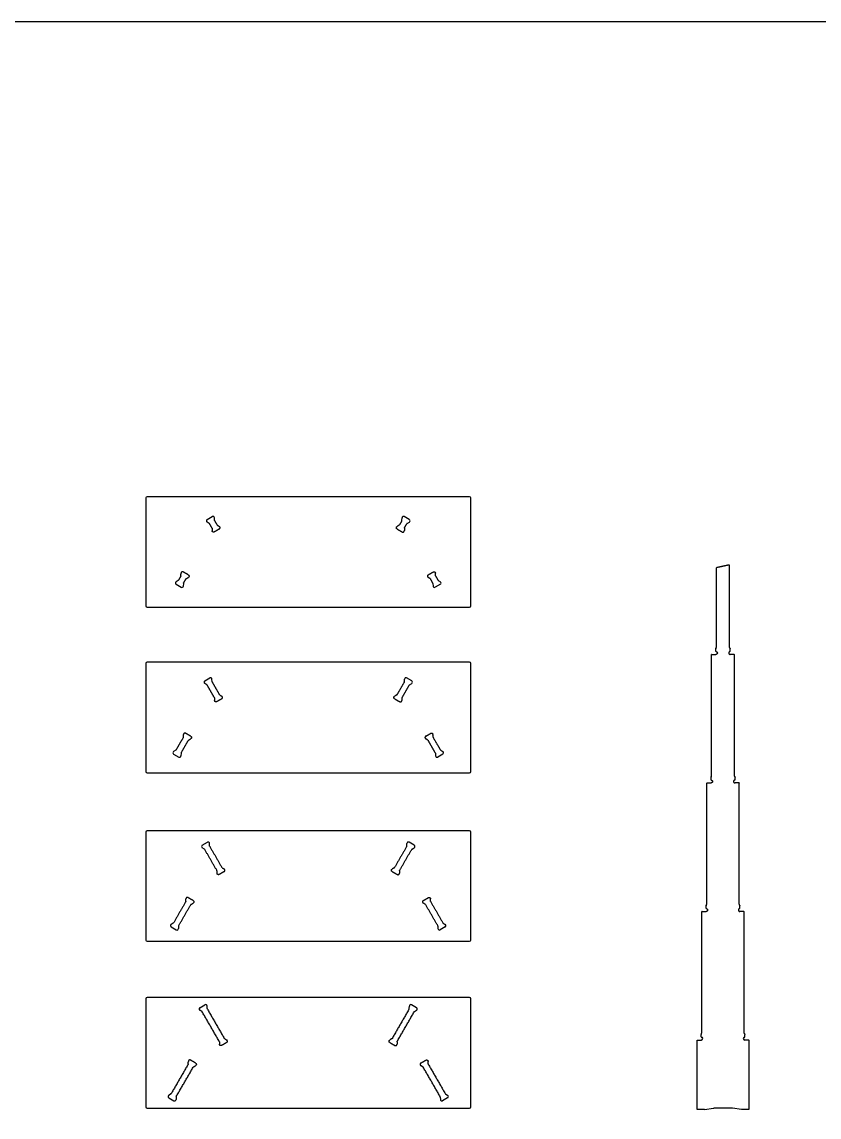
# Model space of a CAD drawing. Header units: millimetres. Extents: x -2942 to 5040, y -3942 to 2675.
# Drawn here: x -489 to 1964, y -695 to 2675 of the extents above; entities that cross this region are included whole.
import ezdxf

# ---------------------------------------------------------------- set-up
doc = ezdxf.new("R2010")
doc.units = ezdxf.units.MM
doc.header["$MEASUREMENT"] = 0
doc.layers.add('Default', color=18, linetype='Continuous', true_color=0x000000)
doc.layers.add('Layer 02', color=1, linetype='Continuous', true_color=0xff0000)

msp = doc.modelspace()

# ---------------------------------------------------------------- linework, layer by layer
at = {"layer": 'Default'}
for p, q in [((1611.4, -671.2, -2.9), (1639, -667.2, -2.9)), ((1724.7, -671.2, -2.9), (1697.1, -667.2, -2.9))]:
    msp.add_line(p, q, dxfattribs=at)
for points in [[(887.8, 1214), (-104.2, 1214)], [(-108.2, 1210), (-108.2, 878)], [(891.8, 878), (891.8, 1210)], [(80.8, 1143.6), (96.4, 1152.6)], [(103.5, 1141.1), (103.2, 1148.9)], [(680.1, 1141.1), (680.4, 1148.9)], [(702.7, 1143.6), (687.1, 1152.6)], [(87.3, 1131.7), (80.7, 1135.9)], [(696.2, 1131.7), (702.9, 1135.9)], [(-8.3, 956.2), (-14.9, 952)], [(-14.8, 944.3), (0.8, 935.3)], [(7.9, 946.9), (7.5, 939)], [(775.7, 946.9), (776, 939)], [(798.3, 944.3), (782.8, 935.3)], [(791.9, 956.2), (798.5, 952)], [(-104.2, 874), (887.8, 874)], [(-108.2, 700.5), (-108.2, 368.5)], [(887.8, 704.5), (-104.2, 704.5)], [(891.8, 368.5), (891.8, 700.5)], [(73.3, 647.2), (88.9, 656.2)], [(96, 644.6), (95.7, 652.5)], [(687.6, 644.6), (687.9, 652.5)], [(710.2, 647.2), (694.6, 656.2)], [(79.8, 635.3), (73.2, 639.5)], [(703.7, 635.3), (710.4, 639.5)], [(-15.8, 433.8), (-22.4, 429.6)], [(-22.3, 421.9), (-6.7, 412.9)], [(0.4, 424.4), (0, 416.6)], [(783.2, 424.4), (783.5, 416.6)], [(805.8, 421.9), (790.3, 412.9)], [(799.4, 433.8), (806, 429.6)], [(-104.2, 364.5), (887.8, 364.5)], [(-108.2, 181.9), (-108.2, -150.1)], [(887.8, 185.9), (-104.2, 185.9)], [(891.8, -150.1), (891.8, 181.9)], [(65.8, 141.6), (81.4, 150.6)], [(88.5, 139), (88.2, 146.8)], [(695.1, 139), (695.4, 146.8)], [(717.7, 141.6), (702.1, 150.6)], [(72.3, 129.7), (65.7, 133.9)], [(711.2, 129.7), (717.9, 133.9)], [(-23.3, -97.8), (-29.9, -102)], [(806.9, -97.8), (813.5, -102)], [(-29.8, -109.7), (-14.2, -118.7)], [(-7.1, -107.2), (-7.5, -115)], [(790.7, -107.2), (791, -115)], [(813.3, -109.7), (797.8, -118.7)], [(-104.2, -154.1), (887.8, -154.1)], [(-108.2, -331.1), (-108.2, -663.1)], [(887.8, -327.1), (-104.2, -327.1)], [(891.8, -663.1), (891.8, -331.1)], [(64.8, -370.4), (58.2, -366.2)], [(58.3, -358.5), (73.9, -349.5)], [(81, -361), (80.7, -353.2)], [(702.6, -361), (702.9, -353.2)], [(725.2, -358.5), (709.6, -349.5)], [(718.7, -370.4), (725.4, -366.2)], [(-30.8, -623.8), (-37.4, -628)], [(-37.3, -635.7), (-21.7, -644.7)], [(-14.6, -633.2), (-15, -641)], [(798.2, -633.2), (798.5, -641)], [(820.8, -635.7), (805.3, -644.7)], [(814.4, -623.8), (821, -628)], [(-104.2, -667.1), (887.8, -667.1)]]:
    msp.add_lwpolyline(points, dxfattribs=at)
for centre, radius, start, end in [((-104.2, 1210, -2.9), 4, 90, 180), ((887.8, 1210, -2.9), 4, 360, 90), ((98.7, 1148.7, -2.9), 4.5, 2.3722, 120), ((684.9, 1148.7, -2.9), 4.5, 60, 177.6278), ((83.1, 1139.7, -2.9), 4.5, 120, 237.6278), ((85.7, 1129.2, -2.9), 3, 30, 57.6278), ((106.5, 1141.2, -2.9), 3, 182.3722, 210), ((677.1, 1141.2, -2.9), 3, 330, 357.6278), ((697.8, 1129.2, -2.9), 3, 122.3722, 150), ((700.5, 1139.7, -2.9), 4.5, 302.3722, 60), ((1649.1, 994.9, -2.9), 1, 101.9172, 180), ((1687.1, 1002.9, -2.9), 1, 0, 101.9172), ((-12.5, 948.2, -2.9), 4.5, 122.3722, 240), ((-9.9, 958.7, -2.9), 3, 302.3722, 330), ((10.9, 946.7, -2.9), 3, 150, 177.6278), ((772.7, 946.7, -2.9), 3, 2.3722, 30), ((793.5, 958.7, -2.9), 3, 210, 237.6278), ((796.1, 948.2, -2.9), 4.5, 300, 57.6278), ((3.1, 939.2, -2.9), 4.5, 240, 357.6278), ((780.5, 939.2, -2.9), 4.5, 182.3722, 300), ((-104.2, 878, -2.9), 4, 180, 270), ((887.8, 878, -2.9), 4, 270, 0), ((-104.2, 700.5, -2.9), 4, 90, 180), ((887.8, 700.5, -2.9), 4, 360, 90), ((75.6, 643.3, -2.9), 4.5, 120, 237.6278), ((91.2, 652.3, -2.9), 4.5, 2.3722, 120), ((99, 644.7, -2.9), 3, 182.3722, 210), ((684.6, 644.7, -2.9), 3, 330, 357.6278), ((692.4, 652.3, -2.9), 4.5, 60, 177.6278), ((708, 643.3, -2.9), 4.5, 302.3722, 60), ((78.2, 632.7, -2.9), 3, 30, 57.6278), ((705.3, 632.7, -2.9), 3, 122.3722, 150), ((-20, 425.8, -2.9), 4.5, 122.3722, 240), ((-17.4, 436.3, -2.9), 3, 302.3722, 330), ((-4.4, 416.8, -2.9), 4.5, 240, 357.6278), ((3.4, 424.3, -2.9), 3, 150, 177.6278), ((780.2, 424.3, -2.9), 3, 2.3722, 30), ((788, 416.8, -2.9), 4.5, 182.3722, 300), ((801, 436.3, -2.9), 3, 210, 237.6278), ((803.6, 425.8, -2.9), 4.5, 300, 57.6278), ((-104.2, 368.5, -2.9), 4, 180, 270), ((887.8, 368.5, -2.9), 4, 270, 0), ((-104.2, 181.9, -2.9), 4, 90, 180), ((887.8, 181.9, -2.9), 4, 360, 90), ((68.1, 137.7, -2.9), 4.5, 120, 237.6278), ((83.7, 146.7, -2.9), 4.5, 2.3722, 120), ((91.5, 139.1, -2.9), 3, 182.3722, 210), ((692.1, 139.1, -2.9), 3, 330, 357.6278), ((699.9, 146.7, -2.9), 4.5, 60, 177.6278), ((715.5, 137.7, -2.9), 4.5, 302.3722, 60), ((70.7, 127.1, -2.9), 3, 30, 57.6278), ((712.8, 127.1, -2.9), 3, 122.3722, 150), ((-24.9, -95.3, -2.9), 3, 302.3722, 330), ((808.5, -95.3, -2.9), 3, 210, 237.6278), ((-27.5, -105.8, -2.9), 4.5, 122.3722, 240), ((-11.9, -114.8, -2.9), 4.5, 240, 357.6278), ((-4.1, -107.3, -2.9), 3, 150, 177.6278), ((787.7, -107.3, -2.9), 3, 2.3722, 30), ((795.5, -114.8, -2.9), 4.5, 182.3722, 300), ((811.1, -105.8, -2.9), 4.5, 300, 57.6278), ((-104.2, -150.1, -2.9), 4, 180, 270), ((887.8, -150.1, -2.9), 4, 270, 0), ((-104.2, -331.1, -2.9), 4, 90, 180), ((887.8, -331.1, -2.9), 4, 360, 90), ((60.6, -362.4, -2.9), 4.5, 120, 237.6278), ((63.2, -372.9, -2.9), 3, 30, 57.6278), ((76.2, -353.4, -2.9), 4.5, 2.3722, 120), ((84, -360.9, -2.9), 3, 182.3722, 210), ((699.6, -360.9, -2.9), 3, 330, 357.6278), ((707.4, -353.4, -2.9), 4.5, 60, 177.6278), ((720.3, -372.9, -2.9), 3, 122.3722, 150), ((723, -362.4, -2.9), 4.5, 302.3722, 60), ((1601.6, -448.3, -2.9), 0.5, 180, 264.4944), ((1601.1, -453.3, -2.9), 4.5, 270, 84.4944), ((1735, -453.3, -2.9), 4.5, 95.5056, 270), ((1734.6, -448.3, -2.9), 0.5, 275.5056, 0), ((-35, -631.8, -2.9), 4.5, 122.3722, 240), ((-32.4, -621.3, -2.9), 3, 302.3722, 330), ((-11.6, -633.3, -2.9), 3, 150, 177.6278), ((795.2, -633.3, -2.9), 3, 2.3722, 30), ((816, -621.3, -2.9), 3, 210, 237.6278), ((818.6, -631.8, -2.9), 4.5, 300, 57.6278), ((-104.2, -663.1, -2.9), 4, 180, 270), ((-19.4, -640.8, -2.9), 4.5, 240, 357.6278), ((803, -640.8, -2.9), 4.5, 182.3722, 300), ((887.8, -663.1, -2.9), 4, 270, 0)]:
    msp.add_arc(centre, radius, start, end, dxfattribs=at)
for points in [[(95.4, 1118.5, -2.9), (91.8, 1124.6, -2.9), (88.3, 1130.7, -2.9)], [(95.8, 1117.1, -2.9), (95.9, 1113.2, -2.9), (96.1, 1109.2, -2.9)], [(118.4, 1114.5, -2.9), (110.6, 1110, -2.9), (102.8, 1105.5, -2.9)], [(103.9, 1139.7, -2.9), (107.4, 1133.6, -2.9), (111, 1127.5, -2.9)], [(112, 1126.4, -2.9), (115.3, 1124.3, -2.9), (118.6, 1122.2, -2.9)], [(671.6, 1126.4, -2.9), (668.3, 1124.3, -2.9), (665, 1122.2, -2.9)], [(665.1, 1114.5, -2.9), (672.9, 1110, -2.9), (680.7, 1105.5, -2.9)], [(679.7, 1139.7, -2.9), (676.1, 1133.6, -2.9), (672.6, 1127.5, -2.9)], [(687.8, 1117.1, -2.9), (687.6, 1113.2, -2.9), (687.5, 1109.2, -2.9)], [(688.2, 1118.5, -2.9), (691.7, 1124.6, -2.9), (695.2, 1130.7, -2.9)], [(0.1, 970.8, -2.9), (0.3, 974.8, -2.9), (0.5, 978.7, -2.9)], [(22.8, 973.4, -2.9), (15, 977.9, -2.9), (7.2, 982.4, -2.9)], [(760.8, 973.4, -2.9), (768.6, 977.9, -2.9), (776.3, 982.4, -2.9)], [(783.4, 970.8, -2.9), (783.3, 974.8, -2.9), (783.1, 978.7, -2.9)], [(1648.1, 751.8, -2.9), (1648.1, 873.3, -2.9), (1648.1, 994.9, -2.9)], [(1686.9, 1003.9, -2.9), (1667.9, 999.8, -2.9), (1648.9, 995.8, -2.9)], [(1688.1, 751.8, -2.9), (1688.1, 877.3, -2.9), (1688.1, 1002.9, -2.9)], [(-0.3, 969.5, -2.9), (-3.8, 963.4, -2.9), (-7.3, 957.2, -2.9)], [(8.3, 948.2, -2.9), (11.8, 954.4, -2.9), (15.3, 960.5, -2.9)], [(16.3, 961.5, -2.9), (19.6, 963.6, -2.9), (23, 965.7, -2.9)], [(767.2, 961.5, -2.9), (763.9, 963.6, -2.9), (760.6, 965.7, -2.9)], [(775.3, 948.2, -2.9), (771.8, 954.4, -2.9), (768.2, 960.5, -2.9)], [(783.8, 969.5, -2.9), (787.3, 963.4, -2.9), (790.9, 957.2, -2.9)], [(1646.1, 738.1, -2.9), (1646.1, 742.1, -2.9), (1646.1, 746, -2.9)], [(1646.3, 747.3, -2.9), (1647, 748.8, -2.9), (1647.7, 750.3, -2.9)], [(1689.8, 747.3, -2.9), (1689.1, 748.8, -2.9), (1688.4, 750.3, -2.9)], [(1690.1, 738.1, -2.9), (1690.1, 742.1, -2.9), (1690.1, 746, -2.9)], [(1633.1, 727.7, -2.9), (1633.1, 727.9, -2.9), (1633.1, 728.2, -2.9)], [(1633.1, 356.3, -2.9), (1633.1, 542, -2.9), (1633.1, 727.7, -2.9)], [(1633.6, 728.7, -2.9), (1639.8, 728.7, -2.9), (1646.1, 728.7, -2.9)], [(1702.6, 728.7, -2.9), (1696.3, 728.7, -2.9), (1690, 728.7, -2.9)], [(1703.1, 727.7, -2.9), (1703.1, 727.9, -2.9), (1703.1, 728.2, -2.9)], [(1703.1, 356.3, -2.9), (1703.1, 542, -2.9), (1703.1, 727.7, -2.9)], [(96.4, 643.2, -2.9), (107.4, 624.1, -2.9), (118.5, 605, -2.9)], [(687.2, 643.2, -2.9), (676.1, 624.1, -2.9), (665.1, 605, -2.9)], [(102.9, 596, -2.9), (91.8, 615.1, -2.9), (80.8, 634.2, -2.9)], [(680.7, 596, -2.9), (691.7, 615.1, -2.9), (702.7, 634.2, -2.9)], [(103.3, 594.7, -2.9), (103.4, 590.7, -2.9), (103.6, 586.8, -2.9)], [(125.9, 592.1, -2.9), (118.1, 587.6, -2.9), (110.3, 583.1, -2.9)], [(119.5, 604, -2.9), (122.8, 601.9, -2.9), (126.1, 599.8, -2.9)], [(664.1, 604, -2.9), (660.8, 601.9, -2.9), (657.5, 599.8, -2.9)], [(657.6, 592.1, -2.9), (665.4, 587.6, -2.9), (673.2, 583.1, -2.9)], [(680.3, 594.7, -2.9), (680.1, 590.7, -2.9), (680, 586.8, -2.9)], [(7.2, 473, -2.9), (-3.8, 453.9, -2.9), (-14.8, 434.8, -2.9)], [(7.6, 474.4, -2.9), (7.8, 478.3, -2.9), (8, 482.2, -2.9)], [(30.3, 476.9, -2.9), (22.5, 481.4, -2.9), (14.7, 485.9, -2.9)], [(753.3, 476.9, -2.9), (761.1, 481.4, -2.9), (768.8, 485.9, -2.9)], [(775.9, 474.4, -2.9), (775.8, 478.3, -2.9), (775.6, 482.2, -2.9)], [(776.3, 473, -2.9), (787.3, 453.9, -2.9), (798.4, 434.8, -2.9)], [(0.8, 425.8, -2.9), (11.8, 444.9, -2.9), (22.8, 464, -2.9)], [(23.8, 465, -2.9), (27.1, 467.1, -2.9), (30.5, 469.3, -2.9)], [(759.7, 465, -2.9), (756.4, 467.1, -2.9), (753.1, 469.3, -2.9)], [(782.8, 425.8, -2.9), (771.8, 444.9, -2.9), (760.7, 464, -2.9)], [(1631.1, 342.7, -2.9), (1631.1, 346.6, -2.9), (1631.1, 350.5, -2.9)], [(1631.3, 351.8, -2.9), (1632, 353.3, -2.9), (1632.7, 354.8, -2.9)], [(1704.8, 351.8, -2.9), (1704.1, 353.3, -2.9), (1703.4, 354.8, -2.9)], [(1705.1, 342.7, -2.9), (1705.1, 346.6, -2.9), (1705.1, 350.5, -2.9)], [(1618.1, 332.2, -2.9), (1618.1, 332.4, -2.9), (1618.1, 332.7, -2.9)], [(1618.1, -39.2, -2.9), (1618.1, 146.5, -2.9), (1618.1, 332.2, -2.9)], [(1618.6, 333.2, -2.9), (1624.8, 333.2, -2.9), (1631.1, 333.2, -2.9)], [(1717.6, 333.2, -2.9), (1711.3, 333.2, -2.9), (1705, 333.2, -2.9)], [(1718.1, 332.2, -2.9), (1718.1, 332.4, -2.9), (1718.1, 332.7, -2.9)], [(1718.1, -39.2, -2.9), (1718.1, 146.5, -2.9), (1718.1, 332.2, -2.9)], [(88.9, 137.6, -2.9), (107.4, 105.5, -2.9), (126, 73.4, -2.9)], [(694.7, 137.6, -2.9), (676.1, 105.5, -2.9), (657.6, 73.4, -2.9)], [(110.4, 64.4, -2.9), (91.8, 96.5, -2.9), (73.3, 128.6, -2.9)], [(673.2, 64.4, -2.9), (691.7, 96.5, -2.9), (710.2, 128.6, -2.9)], [(127, 72.4, -2.9), (130.3, 70.3, -2.9), (133.6, 68.2, -2.9)], [(656.6, 72.4, -2.9), (653.3, 70.3, -2.9), (650, 68.2, -2.9)], [(110.8, 63.1, -2.9), (110.9, 59.1, -2.9), (111.1, 55.2, -2.9)], [(133.4, 60.5, -2.9), (125.6, 56, -2.9), (117.8, 51.5, -2.9)], [(650.1, 60.5, -2.9), (657.9, 56, -2.9), (665.7, 51.5, -2.9)], [(672.8, 63.1, -2.9), (672.6, 59.1, -2.9), (672.5, 55.2, -2.9)], [(14.7, -32.6, -2.9), (-3.8, -64.7, -2.9), (-22.3, -96.8, -2.9)], [(15.1, -31.2, -2.9), (15.3, -27.3, -2.9), (15.5, -23.4, -2.9)], [(37.8, -28.7, -2.9), (30, -24.2, -2.9), (22.2, -19.7, -2.9)], [(745.8, -28.7, -2.9), (753.6, -24.2, -2.9), (761.3, -19.7, -2.9)], [(768.4, -31.2, -2.9), (768.3, -27.3, -2.9), (768.1, -23.4, -2.9)], [(768.8, -32.6, -2.9), (787.3, -64.7, -2.9), (805.9, -96.8, -2.9)], [(-6.7, -105.8, -2.9), (11.8, -73.7, -2.9), (30.3, -41.6, -2.9)], [(31.3, -40.6, -2.9), (34.6, -38.5, -2.9), (38, -36.4, -2.9)], [(752.2, -40.6, -2.9), (748.9, -38.5, -2.9), (745.6, -36.4, -2.9)], [(790.3, -105.8, -2.9), (771.8, -73.7, -2.9), (753.2, -41.6, -2.9)], [(1603.1, -63.3, -2.9), (1603.1, -63, -2.9), (1603.1, -62.8, -2.9)], [(1603.1, -434.6, -2.9), (1603.1, -249, -2.9), (1603.1, -63.3, -2.9)], [(1603.6, -62.3, -2.9), (1609.8, -62.3, -2.9), (1616.1, -62.3, -2.9)], [(1616.1, -52.8, -2.9), (1616.1, -48.9, -2.9), (1616.1, -44.9, -2.9)], [(1616.3, -43.7, -2.9), (1617, -42.2, -2.9), (1617.7, -40.6, -2.9)], [(1719.8, -43.7, -2.9), (1719.1, -42.2, -2.9), (1718.4, -40.6, -2.9)], [(1732.6, -62.3, -2.9), (1726.3, -62.3, -2.9), (1720, -62.3, -2.9)], [(1720.1, -52.8, -2.9), (1720.1, -48.9, -2.9), (1720.1, -44.9, -2.9)], [(1733.1, -63.3, -2.9), (1733.1, -63, -2.9), (1733.1, -62.8, -2.9)], [(1733.1, -434.6, -2.9), (1733.1, -249, -2.9), (1733.1, -63.3, -2.9)], [(81.4, -362.4, -2.9), (107.4, -407.5, -2.9), (133.5, -452.6, -2.9)], [(702.2, -362.4, -2.9), (676.1, -407.5, -2.9), (650.1, -452.6, -2.9)], [(117.9, -461.6, -2.9), (91.8, -416.5, -2.9), (65.8, -371.4, -2.9)], [(665.7, -461.6, -2.9), (691.7, -416.5, -2.9), (717.7, -371.4, -2.9)], [(1601.3, -439.2, -2.9), (1602, -437.6, -2.9), (1602.7, -436.1, -2.9)], [(1734.8, -439.2, -2.9), (1734.1, -437.6, -2.9), (1733.4, -436.1, -2.9)], [(118.3, -463, -2.9), (118.4, -466.9, -2.9), (118.6, -470.8, -2.9)], [(140.9, -465.5, -2.9), (133.1, -470, -2.9), (125.3, -474.5, -2.9)], [(134.5, -453.6, -2.9), (137.8, -455.7, -2.9), (141.1, -457.8, -2.9)], [(649.1, -453.6, -2.9), (645.8, -455.7, -2.9), (642.5, -457.8, -2.9)], [(642.6, -465.5, -2.9), (650.4, -470, -2.9), (658.2, -474.5, -2.9)], [(665.3, -463, -2.9), (665.1, -466.9, -2.9), (665, -470.8, -2.9)], [(1588.1, -458.8, -2.9), (1588.1, -458.5, -2.9), (1588.1, -458.3, -2.9)], [(1588.1, -670.3, -2.9), (1588.1, -564.5, -2.9), (1588.1, -458.8, -2.9)], [(1588.6, -457.8, -2.9), (1594.8, -457.8, -2.9), (1601.1, -457.8, -2.9)], [(1601.1, -448.3, -2.9), (1601.1, -444.3, -2.9), (1601.1, -440.4, -2.9)], [(1747.6, -457.8, -2.9), (1741.3, -457.8, -2.9), (1735, -457.8, -2.9)], [(1735.1, -448.3, -2.9), (1735.1, -444.3, -2.9), (1735.1, -440.4, -2.9)], [(1748.1, -458.8, -2.9), (1748.1, -458.5, -2.9), (1748.1, -458.3, -2.9)], [(1748.1, -670.3, -2.9), (1748.1, -564.5, -2.9), (1748.1, -458.8, -2.9)], [(22.2, -532.6, -2.9), (-3.8, -577.7, -2.9), (-29.8, -622.8, -2.9)], [(22.6, -531.3, -2.9), (22.8, -527.3, -2.9), (23, -523.4, -2.9)], [(45.3, -528.7, -2.9), (37.5, -524.2, -2.9), (29.7, -519.7, -2.9)], [(38.8, -540.6, -2.9), (42.1, -538.5, -2.9), (45.5, -536.4, -2.9)], [(744.7, -540.6, -2.9), (741.4, -538.5, -2.9), (738.1, -536.4, -2.9)], [(738.3, -528.7, -2.9), (746.1, -524.2, -2.9), (753.8, -519.7, -2.9)], [(760.9, -531.3, -2.9), (760.8, -527.3, -2.9), (760.6, -523.4, -2.9)], [(761.3, -532.6, -2.9), (787.3, -577.7, -2.9), (813.4, -622.8, -2.9)], [(-14.2, -631.8, -2.9), (11.8, -586.7, -2.9), (37.8, -541.6, -2.9)], [(797.8, -631.8, -2.9), (771.8, -586.7, -2.9), (745.7, -541.6, -2.9)], [(1610.1, -671.3, -2.9), (1599.7, -671.3, -2.9), (1589.2, -671.3, -2.9)], [(1695.9, -667.1, -2.9), (1668.1, -667.1, -2.9), (1640.2, -667.1, -2.9)], [(1746.9, -671.3, -2.9), (1736.5, -671.3, -2.9), (1726, -671.3, -2.9)]]:
    msp.add_open_spline(points, degree=2, dxfattribs=at)
for points, weights in [([(95.8, 1117.1, -2.9), (95.7, 1117.8, -2.9), (95.4, 1118.5, -2.9)], [1, 0.971076313064, 1]), ([(112, 1126.4, -2.9), (111.3, 1126.8, -2.9), (111, 1127.5, -2.9)], [1, 0.971076313064, 1]), ([(671.6, 1126.4, -2.9), (672.2, 1126.8, -2.9), (672.6, 1127.5, -2.9)], [1, 0.971076313064, 1]), ([(687.8, 1117.1, -2.9), (687.8, 1117.8, -2.9), (688.2, 1118.5, -2.9)], [1, 0.971076313064, 1]), ([(0.1, 970.8, -2.9), (0.1, 970.1, -2.9), (-0.3, 969.5, -2.9)], [1, 0.971076313064, 1]), ([(16.3, 961.5, -2.9), (15.7, 961.1, -2.9), (15.3, 960.5, -2.9)], [1, 0.971076313064, 1]), ([(767.2, 961.5, -2.9), (767.9, 961.1, -2.9), (768.2, 960.5, -2.9)], [1, 0.971076313064, 1]), ([(783.4, 970.8, -2.9), (783.4, 970.1, -2.9), (783.8, 969.5, -2.9)], [1, 0.971076313064, 1]), ([(1646.3, 747.3, -2.9), (1646.1, 746.7, -2.9), (1646.1, 746, -2.9)], [1, 0.976880094867, 1]), ([(1647.7, 750.3, -2.9), (1648.1, 751, -2.9), (1648.1, 751.8, -2.9)], [1, 0.976880094867, 1]), ([(1688.4, 750.3, -2.9), (1688.1, 751, -2.9), (1688.1, 751.8, -2.9)], [1, 0.976880094867, 1]), ([(1689.8, 747.3, -2.9), (1690.1, 746.7, -2.9), (1690.1, 746, -2.9)], [1, 0.976880094867, 1]), ([(1633.6, 728.7, -2.9), (1633.1, 728.7, -2.9), (1633.1, 728.2, -2.9)], [1, 0.707106781186, 1]), ([(1646.5, 737.6, -2.9), (1646.1, 737.7, -2.9), (1646.1, 738.1, -2.9)], [1, 0.740250811239, 1]), ([(1689.6, 737.6, -2.9), (1690.1, 737.7, -2.9), (1690.1, 738.1, -2.9)], [1, 0.740250811239, 1]), ([(1702.6, 728.7, -2.9), (1703.1, 728.7, -2.9), (1703.1, 728.2, -2.9)], [1, 0.707106781186, 1]), ([(103.3, 594.7, -2.9), (103.2, 595.4, -2.9), (102.9, 596, -2.9)], [1, 0.971076313064, 1]), ([(119.5, 604, -2.9), (118.8, 604.4, -2.9), (118.5, 605, -2.9)], [1, 0.971076313064, 1]), ([(664.1, 604, -2.9), (664.7, 604.4, -2.9), (665.1, 605, -2.9)], [1, 0.971076313064, 1]), ([(680.3, 594.7, -2.9), (680.3, 595.4, -2.9), (680.7, 596, -2.9)], [1, 0.971076313064, 1]), ([(7.6, 474.4, -2.9), (7.6, 473.6, -2.9), (7.2, 473, -2.9)], [1, 0.971076313064, 1]), ([(775.9, 474.4, -2.9), (775.9, 473.6, -2.9), (776.3, 473, -2.9)], [1, 0.971076313064, 1]), ([(23.8, 465, -2.9), (23.2, 464.6, -2.9), (22.8, 464, -2.9)], [1, 0.971076313064, 1]), ([(759.7, 465, -2.9), (760.4, 464.6, -2.9), (760.7, 464, -2.9)], [1, 0.971076313064, 1]), ([(1631.3, 351.8, -2.9), (1631.1, 351.2, -2.9), (1631.1, 350.5, -2.9)], [1, 0.976880094867, 1]), ([(1631.5, 342.2, -2.9), (1631.1, 342.2, -2.9), (1631.1, 342.7, -2.9)], [1, 0.740250811239, 1]), ([(1632.7, 354.8, -2.9), (1633.1, 355.5, -2.9), (1633.1, 356.3, -2.9)], [1, 0.976880094867, 1]), ([(1703.4, 354.8, -2.9), (1703.1, 355.5, -2.9), (1703.1, 356.3, -2.9)], [1, 0.976880094867, 1]), ([(1704.6, 342.2, -2.9), (1705.1, 342.2, -2.9), (1705.1, 342.7, -2.9)], [1, 0.740250811239, 1]), ([(1704.8, 351.8, -2.9), (1705.1, 351.2, -2.9), (1705.1, 350.5, -2.9)], [1, 0.976880094867, 1]), ([(1618.6, 333.2, -2.9), (1618.1, 333.2, -2.9), (1618.1, 332.7, -2.9)], [1, 0.707106781186, 1]), ([(1717.6, 333.2, -2.9), (1718.1, 333.2, -2.9), (1718.1, 332.7, -2.9)], [1, 0.707106781186, 1]), ([(127, 72.4, -2.9), (126.3, 72.8, -2.9), (126, 73.4, -2.9)], [1, 0.971076313064, 1]), ([(656.6, 72.4, -2.9), (657.2, 72.8, -2.9), (657.6, 73.4, -2.9)], [1, 0.971076313064, 1]), ([(110.8, 63.1, -2.9), (110.7, 63.8, -2.9), (110.4, 64.4, -2.9)], [1, 0.971076313064, 1]), ([(672.8, 63.1, -2.9), (672.8, 63.8, -2.9), (673.2, 64.4, -2.9)], [1, 0.971076313064, 1]), ([(15.1, -31.2, -2.9), (15.1, -32, -2.9), (14.7, -32.6, -2.9)], [1, 0.971076313064, 1]), ([(768.4, -31.2, -2.9), (768.4, -32, -2.9), (768.8, -32.6, -2.9)], [1, 0.971076313064, 1]), ([(31.3, -40.6, -2.9), (30.7, -41, -2.9), (30.3, -41.6, -2.9)], [1, 0.971076313064, 1]), ([(752.2, -40.6, -2.9), (752.9, -41, -2.9), (753.2, -41.6, -2.9)], [1, 0.971076313064, 1]), ([(1603.6, -62.3, -2.9), (1603.1, -62.3, -2.9), (1603.1, -62.8, -2.9)], [1, 0.707106781186, 1]), ([(1616.3, -43.7, -2.9), (1616.1, -44.3, -2.9), (1616.1, -44.9, -2.9)], [1, 0.976880094867, 1]), ([(1616.5, -53.3, -2.9), (1616.1, -53.3, -2.9), (1616.1, -52.8, -2.9)], [1, 0.740250811239, 1]), ([(1617.7, -40.6, -2.9), (1618.1, -39.9, -2.9), (1618.1, -39.2, -2.9)], [1, 0.976880094867, 1]), ([(1718.4, -40.6, -2.9), (1718.1, -39.9, -2.9), (1718.1, -39.2, -2.9)], [1, 0.976880094867, 1]), ([(1719.6, -53.3, -2.9), (1720.1, -53.3, -2.9), (1720.1, -52.8, -2.9)], [1, 0.740250811239, 1]), ([(1719.8, -43.7, -2.9), (1720.1, -44.3, -2.9), (1720.1, -44.9, -2.9)], [1, 0.976880094867, 1]), ([(1732.6, -62.3, -2.9), (1733.1, -62.3, -2.9), (1733.1, -62.8, -2.9)], [1, 0.707106781186, 1]), ([(1602.7, -436.1, -2.9), (1603.1, -435.4, -2.9), (1603.1, -434.6, -2.9)], [1, 0.976880094867, 1]), ([(1733.4, -436.1, -2.9), (1733.1, -435.4, -2.9), (1733.1, -434.6, -2.9)], [1, 0.976880094867, 1]), ([(118.3, -463, -2.9), (118.2, -462.2, -2.9), (117.9, -461.6, -2.9)], [1, 0.971076313064, 1]), ([(134.5, -453.6, -2.9), (133.8, -453.2, -2.9), (133.5, -452.6, -2.9)], [1, 0.971076313064, 1]), ([(649.1, -453.6, -2.9), (649.7, -453.2, -2.9), (650.1, -452.6, -2.9)], [1, 0.971076313064, 1]), ([(665.3, -463, -2.9), (665.3, -462.2, -2.9), (665.7, -461.6, -2.9)], [1, 0.971076313064, 1]), ([(1588.6, -457.8, -2.9), (1588.1, -457.8, -2.9), (1588.1, -458.3, -2.9)], [1, 0.707106781186, 1]), ([(1601.3, -439.2, -2.9), (1601.1, -439.8, -2.9), (1601.1, -440.4, -2.9)], [1, 0.976880094867, 1]), ([(1734.8, -439.2, -2.9), (1735.1, -439.8, -2.9), (1735.1, -440.4, -2.9)], [1, 0.976880094867, 1]), ([(1747.6, -457.8, -2.9), (1748.1, -457.8, -2.9), (1748.1, -458.3, -2.9)], [1, 0.707106781186, 1]), ([(22.6, -531.3, -2.9), (22.6, -532, -2.9), (22.2, -532.6, -2.9)], [1, 0.971076313064, 1]), ([(760.9, -531.3, -2.9), (760.9, -532, -2.9), (761.3, -532.6, -2.9)], [1, 0.971076313064, 1]), ([(38.8, -540.6, -2.9), (38.2, -541, -2.9), (37.8, -541.6, -2.9)], [1, 0.971076313064, 1]), ([(744.7, -540.6, -2.9), (745.4, -541, -2.9), (745.7, -541.6, -2.9)], [1, 0.971076313064, 1]), ([(1589.2, -671.3, -2.9), (1588.1, -671.3, -2.9), (1588.1, -670.3, -2.9)], [1, 0.707106781187, 1]), ([(1611.4, -671.2, -2.9), (1610.8, -671.3, -2.9), (1610.1, -671.3, -2.9)], [1, 0.997766859876, 1]), ([(1639, -667.2, -2.9), (1639.6, -667.1, -2.9), (1640.2, -667.1, -2.9)], [1, 0.997766859876, 1]), ([(1697.1, -667.2, -2.9), (1696.5, -667.1, -2.9), (1695.9, -667.1, -2.9)], [1, 0.997766859876, 1]), ([(1726, -671.3, -2.9), (1725.4, -671.3, -2.9), (1724.7, -671.2, -2.9)], [1, 0.997766859876, 1]), ([(1748.1, -670.3, -2.9), (1748.1, -671.3, -2.9), (1746.9, -671.3, -2.9)], [1, 0.707106781187, 1])]:
    msp.add_rational_spline(points, weights, degree=2, dxfattribs=at)
for points, weights, knots in [([(118.4, 1114.5, -2.9), (120.6, 1115.8, -2.9), (120.7, 1118.3, -2.9), (120.7, 1120.9, -2.9), (118.6, 1122.2, -2.9)], [1, 0.871154179895, 1, 0.871154179895, 1], [28.274334, 28.274334, 28.274334, 32.893568, 32.893568, 37.512803, 37.512803, 37.512803]), ([(665.1, 1114.5, -2.9), (662.9, 1115.8, -2.9), (662.9, 1118.3, -2.9), (662.8, 1120.9, -2.9), (665, 1122.2, -2.9)], [1, 0.871154179895, 1, 0.871154179895, 1], [28.274334, 28.274334, 28.274334, 32.893568, 32.893568, 37.512803, 37.512803, 37.512803]), ([(102.8, 1105.5, -2.9), (100.6, 1104.3, -2.9), (98.4, 1105.5, -2.9), (96.2, 1106.7, -2.9), (96.1, 1109.2, -2.9)], [1, 0.871154179895, 1, 0.871154179895, 1], [28.274334, 28.274334, 28.274334, 32.893568, 32.893568, 37.512803, 37.512803, 37.512803]), ([(680.7, 1105.5, -2.9), (682.9, 1104.3, -2.9), (685.1, 1105.5, -2.9), (687.4, 1106.7, -2.9), (687.5, 1109.2, -2.9)], [1, 0.871154179895, 1, 0.871154179895, 1], [28.274334, 28.274334, 28.274334, 32.893568, 32.893568, 37.512803, 37.512803, 37.512803]), ([(7.2, 982.4, -2.9), (5, 983.7, -2.9), (2.8, 982.5, -2.9), (0.6, 981.2, -2.9), (0.5, 978.7, -2.9)], [1, 0.871154179895, 1, 0.871154179895, 1], [28.274334, 28.274334, 28.274334, 32.893568, 32.893568, 37.512803, 37.512803, 37.512803]), ([(776.3, 982.4, -2.9), (778.5, 983.7, -2.9), (780.8, 982.5, -2.9), (783, 981.2, -2.9), (783.1, 978.7, -2.9)], [1, 0.871154179895, 1, 0.871154179895, 1], [28.274334, 28.274334, 28.274334, 32.893568, 32.893568, 37.512803, 37.512803, 37.512803]), ([(22.8, 973.4, -2.9), (25, 972.1, -2.9), (25.1, 969.6, -2.9), (25.1, 967.1, -2.9), (23, 965.7, -2.9)], [1, 0.871154179895, 1, 0.871154179895, 1], [28.274334, 28.274334, 28.274334, 32.893568, 32.893568, 37.512803, 37.512803, 37.512803]), ([(760.8, 973.4, -2.9), (758.6, 972.1, -2.9), (758.5, 969.6, -2.9), (758.5, 967.1, -2.9), (760.6, 965.7, -2.9)], [1, 0.871154179895, 1, 0.871154179895, 1], [28.274334, 28.274334, 28.274334, 32.893568, 32.893568, 37.512803, 37.512803, 37.512803]), ([(1646.5, 737.6, -2.9), (1650.8, 737.2, -2.9), (1650.6, 732.9, -2.9), (1650.4, 728.7, -2.9), (1646.1, 728.7, -2.9)], [1, 0.723887658337, 1, 0.723887658337, 1], [14.569573, 14.569573, 14.569573, 21.421954, 21.421954, 28.274334, 28.274334, 28.274334]), ([(1689.6, 737.6, -2.9), (1685.3, 737.2, -2.9), (1685.5, 732.9, -2.9), (1685.7, 728.7, -2.9), (1690, 728.7, -2.9)], [1, 0.723887658337, 1, 0.723887658337, 1], [14.569573, 14.569573, 14.569573, 21.421954, 21.421954, 28.274334, 28.274334, 28.274334]), ([(110.3, 583.1, -2.9), (108.1, 581.8, -2.9), (105.9, 583, -2.9), (103.7, 584.3, -2.9), (103.6, 586.8, -2.9)], [1, 0.871154179895, 1, 0.871154179895, 1], [28.274334, 28.274334, 28.274334, 32.893568, 32.893568, 37.512803, 37.512803, 37.512803]), ([(125.9, 592.1, -2.9), (128.1, 593.4, -2.9), (128.2, 595.9, -2.9), (128.2, 598.4, -2.9), (126.1, 599.8, -2.9)], [1, 0.871154179895, 1, 0.871154179895, 1], [28.274334, 28.274334, 28.274334, 32.893568, 32.893568, 37.512803, 37.512803, 37.512803]), ([(657.6, 592.1, -2.9), (655.4, 593.4, -2.9), (655.4, 595.9, -2.9), (655.3, 598.4, -2.9), (657.5, 599.8, -2.9)], [1, 0.871154179895, 1, 0.871154179895, 1], [28.274334, 28.274334, 28.274334, 32.893568, 32.893568, 37.512803, 37.512803, 37.512803]), ([(673.2, 583.1, -2.9), (675.4, 581.8, -2.9), (677.6, 583, -2.9), (679.9, 584.3, -2.9), (680, 586.8, -2.9)], [1, 0.871154179895, 1, 0.871154179895, 1], [28.274334, 28.274334, 28.274334, 32.893568, 32.893568, 37.512803, 37.512803, 37.512803]), ([(14.7, 485.9, -2.9), (12.5, 487.2, -2.9), (10.3, 486, -2.9), (8.1, 484.8, -2.9), (8, 482.2, -2.9)], [1, 0.871154179895, 1, 0.871154179895, 1], [28.274334, 28.274334, 28.274334, 32.893568, 32.893568, 37.512803, 37.512803, 37.512803]), ([(30.3, 476.9, -2.9), (32.5, 475.7, -2.9), (32.6, 473.1, -2.9), (32.6, 470.6, -2.9), (30.5, 469.3, -2.9)], [1, 0.871154179895, 1, 0.871154179895, 1], [28.274334, 28.274334, 28.274334, 32.893568, 32.893568, 37.512803, 37.512803, 37.512803]), ([(753.3, 476.9, -2.9), (751.1, 475.7, -2.9), (751, 473.1, -2.9), (751, 470.6, -2.9), (753.1, 469.3, -2.9)], [1, 0.871154179895, 1, 0.871154179895, 1], [28.274334, 28.274334, 28.274334, 32.893568, 32.893568, 37.512803, 37.512803, 37.512803]), ([(768.8, 485.9, -2.9), (771, 487.2, -2.9), (773.3, 486, -2.9), (775.5, 484.8, -2.9), (775.6, 482.2, -2.9)], [1, 0.871154179895, 1, 0.871154179895, 1], [28.274334, 28.274334, 28.274334, 32.893568, 32.893568, 37.512803, 37.512803, 37.512803]), ([(1631.5, 342.2, -2.9), (1635.8, 341.8, -2.9), (1635.6, 337.5, -2.9), (1635.4, 333.2, -2.9), (1631.1, 333.2, -2.9)], [1, 0.723887658337, 1, 0.723887658337, 1], [14.569573, 14.569573, 14.569573, 21.421954, 21.421954, 28.274334, 28.274334, 28.274334]), ([(1704.6, 342.2, -2.9), (1700.3, 341.8, -2.9), (1700.5, 337.5, -2.9), (1700.7, 333.2, -2.9), (1705, 333.2, -2.9)], [1, 0.723887658337, 1, 0.723887658337, 1], [14.569573, 14.569573, 14.569573, 21.421954, 21.421954, 28.274334, 28.274334, 28.274334]), ([(133.4, 60.5, -2.9), (135.6, 61.8, -2.9), (135.7, 64.3, -2.9), (135.7, 66.8, -2.9), (133.6, 68.2, -2.9)], [1, 0.871154179895, 1, 0.871154179895, 1], [28.274334, 28.274334, 28.274334, 32.893568, 32.893568, 37.512803, 37.512803, 37.512803]), ([(650.1, 60.5, -2.9), (647.9, 61.8, -2.9), (647.9, 64.3, -2.9), (647.8, 66.8, -2.9), (650, 68.2, -2.9)], [1, 0.871154179895, 1, 0.871154179895, 1], [28.274334, 28.274334, 28.274334, 32.893568, 32.893568, 37.512803, 37.512803, 37.512803]), ([(117.8, 51.5, -2.9), (115.6, 50.2, -2.9), (113.4, 51.4, -2.9), (111.2, 52.7, -2.9), (111.1, 55.2, -2.9)], [1, 0.871154179895, 1, 0.871154179895, 1], [28.274334, 28.274334, 28.274334, 32.893568, 32.893568, 37.512803, 37.512803, 37.512803]), ([(665.7, 51.5, -2.9), (667.9, 50.2, -2.9), (670.1, 51.4, -2.9), (672.4, 52.7, -2.9), (672.5, 55.2, -2.9)], [1, 0.871154179895, 1, 0.871154179895, 1], [28.274334, 28.274334, 28.274334, 32.893568, 32.893568, 37.512803, 37.512803, 37.512803]), ([(22.2, -19.7, -2.9), (20, -18.4, -2.9), (17.8, -19.6, -2.9), (15.6, -20.9, -2.9), (15.5, -23.4, -2.9)], [1, 0.871154179895, 1, 0.871154179895, 1], [28.274334, 28.274334, 28.274334, 32.893568, 32.893568, 37.512803, 37.512803, 37.512803]), ([(37.8, -28.7, -2.9), (40, -29.9, -2.9), (40.1, -32.5, -2.9), (40.1, -35, -2.9), (38, -36.4, -2.9)], [1, 0.871154179895, 1, 0.871154179895, 1], [28.274334, 28.274334, 28.274334, 32.893568, 32.893568, 37.512803, 37.512803, 37.512803]), ([(745.8, -28.7, -2.9), (743.6, -29.9, -2.9), (743.5, -32.5, -2.9), (743.5, -35, -2.9), (745.6, -36.4, -2.9)], [1, 0.871154179895, 1, 0.871154179895, 1], [28.274334, 28.274334, 28.274334, 32.893568, 32.893568, 37.512803, 37.512803, 37.512803]), ([(761.3, -19.7, -2.9), (763.5, -18.4, -2.9), (765.8, -19.6, -2.9), (768, -20.9, -2.9), (768.1, -23.4, -2.9)], [1, 0.871154179895, 1, 0.871154179895, 1], [28.274334, 28.274334, 28.274334, 32.893568, 32.893568, 37.512803, 37.512803, 37.512803]), ([(1616.5, -53.3, -2.9), (1620.8, -53.7, -2.9), (1620.6, -58, -2.9), (1620.4, -62.3, -2.9), (1616.1, -62.3, -2.9)], [1, 0.723887658337, 1, 0.723887658337, 1], [14.569573, 14.569573, 14.569573, 21.421954, 21.421954, 28.274334, 28.274334, 28.274334]), ([(1719.6, -53.3, -2.9), (1715.3, -53.7, -2.9), (1715.5, -58, -2.9), (1715.7, -62.3, -2.9), (1720, -62.3, -2.9)], [1, 0.723887658337, 1, 0.723887658337, 1], [14.569573, 14.569573, 14.569573, 21.421954, 21.421954, 28.274334, 28.274334, 28.274334]), ([(125.3, -474.5, -2.9), (123.1, -475.8, -2.9), (120.9, -474.6, -2.9), (118.7, -473.3, -2.9), (118.6, -470.8, -2.9)], [1, 0.871154179895, 1, 0.871154179895, 1], [28.274334, 28.274334, 28.274334, 32.893568, 32.893568, 37.512803, 37.512803, 37.512803]), ([(140.9, -465.5, -2.9), (143.1, -464.2, -2.9), (143.2, -461.7, -2.9), (143.2, -459.2, -2.9), (141.1, -457.8, -2.9)], [1, 0.871154179895, 1, 0.871154179895, 1], [28.274334, 28.274334, 28.274334, 32.893568, 32.893568, 37.512803, 37.512803, 37.512803]), ([(642.6, -465.5, -2.9), (640.4, -464.2, -2.9), (640.4, -461.7, -2.9), (640.3, -459.2, -2.9), (642.5, -457.8, -2.9)], [1, 0.871154179895, 1, 0.871154179895, 1], [28.274334, 28.274334, 28.274334, 32.893568, 32.893568, 37.512803, 37.512803, 37.512803]), ([(658.2, -474.5, -2.9), (660.4, -475.8, -2.9), (662.6, -474.6, -2.9), (664.9, -473.3, -2.9), (665, -470.8, -2.9)], [1, 0.871154179895, 1, 0.871154179895, 1], [28.274334, 28.274334, 28.274334, 32.893568, 32.893568, 37.512803, 37.512803, 37.512803]), ([(29.7, -519.7, -2.9), (27.5, -518.4, -2.9), (25.3, -519.7, -2.9), (23.1, -520.9, -2.9), (23, -523.4, -2.9)], [1, 0.871154179895, 1, 0.871154179895, 1], [28.274334, 28.274334, 28.274334, 32.893568, 32.893568, 37.512803, 37.512803, 37.512803]), ([(45.3, -528.7, -2.9), (47.5, -530, -2.9), (47.6, -532.5, -2.9), (47.6, -535, -2.9), (45.5, -536.4, -2.9)], [1, 0.871154179895, 1, 0.871154179895, 1], [28.274334, 28.274334, 28.274334, 32.893568, 32.893568, 37.512803, 37.512803, 37.512803]), ([(738.3, -528.7, -2.9), (736.1, -530, -2.9), (736, -532.5, -2.9), (736, -535, -2.9), (738.1, -536.4, -2.9)], [1, 0.871154179895, 1, 0.871154179895, 1], [28.274334, 28.274334, 28.274334, 32.893568, 32.893568, 37.512803, 37.512803, 37.512803]), ([(753.8, -519.7, -2.9), (756, -518.4, -2.9), (758.3, -519.7, -2.9), (760.5, -520.9, -2.9), (760.6, -523.4, -2.9)], [1, 0.871154179895, 1, 0.871154179895, 1], [28.274334, 28.274334, 28.274334, 32.893568, 32.893568, 37.512803, 37.512803, 37.512803])]:
    msp.add_rational_spline(points, weights, degree=2, knots=knots, dxfattribs=at)
at = {"layer": 'Layer 02'}
msp.add_lwpolyline([(-2942.1, -3941.5), (5039.5, -3941.5), (5039.5, 2674.8), (-2942.1, 2674.8)], close=True, dxfattribs=at)

doc.saveas('drawing.dxf')
